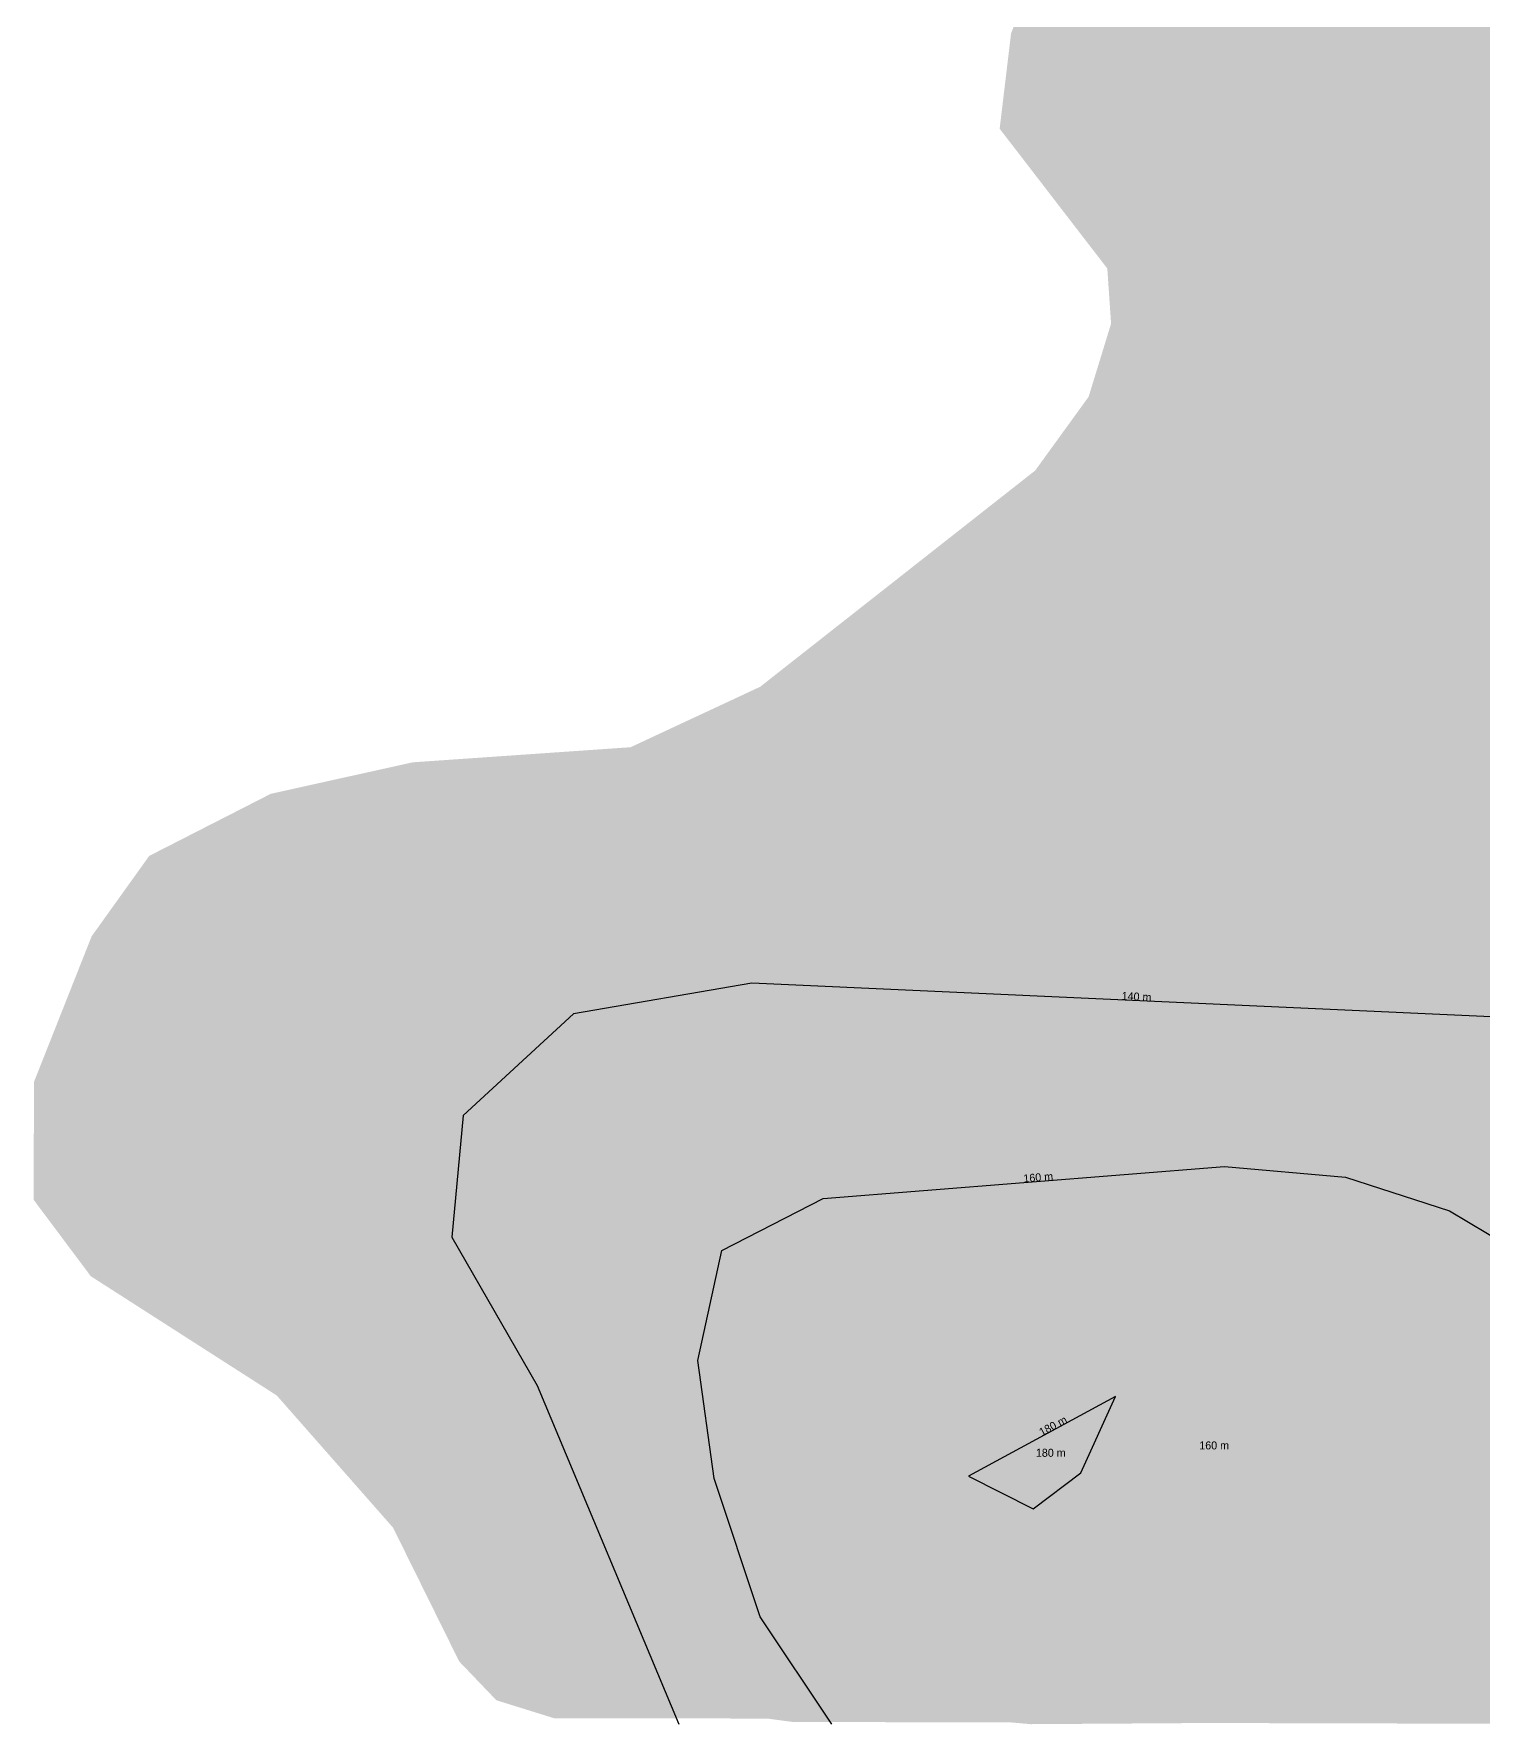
# Model space of a CAD drawing. Extents: x 81.9253 to 81.9459, y 17.2456 to 17.2552.
# Drawn here: x 81.926466 to 81.930586, y 17.24557 to 17.250374 of the extents above; entities that cross this region are included whole.
import ezdxf
from ezdxf.enums import TextEntityAlignment as Align

# ---------------------------------------------------------------- set-up
doc = ezdxf.new("R2010")
doc.units = 0
doc.header["$MEASUREMENT"] = 0
for name, color, linetype in [('Contour_Line_Minor', 7, 'Continuous'), ('FEATURE_LABEL', 7, 'Continuous'), ('Iso-height_Area', 7, 'Continuous')]:
    doc.layers.add(name, color=color, linetype=linetype)

msp = doc.modelspace()

# ---------------------------------------------------------------- hatches: boundary and pattern name
at = {"layer": 'Iso-height_Area', "true_color": 0x00fe6f}
msp.add_hatch(color=110, dxfattribs=at).paths.add_polyline_path([(81.9459231, 17.2551786), (81.9459231, 17.2462564), (81.9458627, 17.2456851), (81.9456869, 17.2460374), (81.9455841, 17.2461284), (81.9452658, 17.2462994), (81.9449702, 17.2463545), (81.9448034, 17.2463445), (81.9444809, 17.2461224), (81.9443912, 17.2459443), (81.9444741, 17.245608), (81.9443374, 17.2455716), (81.9434782, 17.2455798), (81.9426319, 17.2456745), (81.9423784, 17.2458497), (81.942227, 17.2461531), (81.9421349, 17.2462317), (81.9418986, 17.2462789), (81.9415709, 17.2461264), (81.9410198, 17.2456478), (81.9404795, 17.2455701), (81.9279452, 17.2455869), (81.9277809, 17.2456381), (81.9276753, 17.2457483), (81.9274873, 17.2461286), (81.9271566, 17.2465044), (81.9266282, 17.2468432), (81.9264662, 17.2470599), (81.9264664, 17.2473946), (81.9266307, 17.2478095), (81.9267942, 17.2480378), (81.9271397, 17.2482143), (81.9275433, 17.2483038), (81.9281623, 17.2483467), (81.9285305, 17.2485184), (81.9293124, 17.2491332), (81.9294642, 17.2493428), (81.929528, 17.2495506), (81.9295173, 17.2497072), (81.9292113, 17.2501046), (81.9292438, 17.2503756), (81.9294384, 17.2508792), (81.9294412, 17.2510443), (81.9293623, 17.2511443), (81.9292343, 17.2511845), (81.9288567, 17.2510327), (81.9284722, 17.2513026), (81.9282366, 17.251645), (81.9274964, 17.252465), (81.9270634, 17.2535354), (81.9270255, 17.2540202), (81.9272028, 17.2548008), (81.9273609, 17.2551014), (81.9278523, 17.2551786)], flags=16)
at = {"layer": 'Iso-height_Area', "true_color": 0x23fe00}
h = msp.add_hatch(color=80, dxfattribs=at)
h.paths.add_polyline_path([(81.9459231, 17.2551786), (81.9437778, 17.2551786), (81.9429202, 17.2551242), (81.9419278, 17.2551786), (81.9282263, 17.2551786), (81.9278001, 17.2551236), (81.9277049, 17.2550071), (81.9275672, 17.2546223), (81.9274514, 17.2538952), (81.9275075, 17.2537015), (81.9278434, 17.2531282), (81.9281285, 17.2528498), (81.9284481, 17.2527085), (81.9299044, 17.2524493), (81.930379, 17.2524265), (81.9305934, 17.252328), (81.9307601, 17.2521363), (81.9308509, 17.2512003), (81.9309717, 17.2509435), (81.9310898, 17.2508562), (81.9313962, 17.2507553), (81.9317789, 17.2507188), (81.9332468, 17.2508356), (81.9339542, 17.2510177), (81.9342272, 17.2513313), (81.9345108, 17.2515116), (81.9348839, 17.2515476), (81.9351146, 17.2514388), (81.9355677, 17.250842), (81.9362906, 17.2503295), (81.9362425, 17.2500342), (81.9359439, 17.2493542), (81.935333, 17.2486491), (81.9351772, 17.2483481), (81.9349098, 17.2481999), (81.9342337, 17.248252), (81.9340003, 17.2481729), (81.933446, 17.2478396), (81.9325729, 17.2476146), (81.9324929, 17.2476179), (81.9321042, 17.248026), (81.9318167, 17.2481418), (81.931625, 17.2481495), (81.9314255, 17.2481198), (81.9312055, 17.2479961), (81.9308837, 17.2477074), (81.9306083, 17.2475809), (81.9285072, 17.2476762), (81.9280001, 17.2475892), (81.9276869, 17.2472996), (81.9276544, 17.2469543), (81.9278973, 17.2465325), (81.928208, 17.2457736), (81.9283961, 17.2456067), (81.9286221, 17.2455765), (81.9310765, 17.2455701), (81.9315976, 17.245663), (81.9318495, 17.2459502), (81.9319421, 17.2459514), (81.9321561, 17.2458943), (81.932257, 17.2457019), (81.932362, 17.2456186), (81.9325944, 17.2455772), (81.9393401, 17.245597), (81.9395514, 17.2456583), (81.9398223, 17.2460823), (81.9405031, 17.2467612), (81.9409367, 17.2474068), (81.9412105, 17.2476681), (81.9415114, 17.2476864), (81.9417355, 17.2476126), (81.9424252, 17.2472467), (81.942828, 17.246938), (81.9430701, 17.2468919), (81.9434316, 17.2470637), (81.9438208, 17.2473641), (81.9447914, 17.2482079), (81.9451863, 17.2486662), (81.9455027, 17.247554), (81.9456658, 17.2472462), (81.9457557, 17.2471626), (81.9458553, 17.2471733), (81.9459231, 17.2476356)], flags=17)
h.paths.add_polyline_path([(81.9437842, 17.2548354), (81.9434182, 17.2549453), (81.9433532, 17.2548803), (81.9434809, 17.2548054)], flags=0)
at = {"layer": 'Iso-height_Area', "true_color": 0x7ffe00}
msp.add_hatch(color=70, dxfattribs=at).paths.add_polyline_path([(81.9312607, 17.2460742), (81.9312102, 17.245706), (81.9309768, 17.2455813), (81.9292998, 17.2455701), (81.9287959, 17.2456144), (81.9285854, 17.2457802), (81.9284867, 17.2459737), (81.9283537, 17.2466034), (81.9283796, 17.2467732), (81.9284221, 17.2469168), (81.9287094, 17.2470644), (81.9298499, 17.2471548), (81.9301938, 17.2471248), (81.9306114, 17.2469671), (81.9311375, 17.2466423), (81.931233, 17.2464177)], flags=16)
at = {"layer": 'Iso-height_Area', "true_color": 0xdbfe00}
msp.add_hatch(color=60, dxfattribs=at).paths.add_polyline_path([(81.9295401, 17.246501), (81.9291223, 17.2462749), (81.9293065, 17.2461818), (81.9294421, 17.2462842)], flags=16)

# ---------------------------------------------------------------- linework, layer by layer
at = {"layer": 'Contour_Line_Minor', "color": 36, "true_color": 0x804000}
for points in [[(81.9306083, 17.2475809), (81.9285072, 17.2476762), (81.9280001, 17.2475892), (81.9276869, 17.2472996), (81.9276544, 17.2469543), (81.9278973, 17.2465325), (81.9282991, 17.2455701)], [(81.9287345, 17.2455701), (81.9285309, 17.2458751), (81.9283995, 17.2462686), (81.9283537, 17.2466034), (81.9284221, 17.2469168), (81.9287094, 17.2470644), (81.9298499, 17.2471548), (81.9301938, 17.2471248), (81.9304894, 17.2470294), (81.9311375, 17.2466423), (81.9312242, 17.2464093), (81.9312415, 17.2460729), (81.9311842, 17.2455701)], [(81.9295401, 17.246501), (81.9291223, 17.2462749), (81.9293065, 17.2461818), (81.9294421, 17.2462842), (81.9295401, 17.246501)]]:
    msp.add_lwpolyline(points, dxfattribs=at)

# ---------------------------------------------------------------- texts
at = {"layer": 'FEATURE_LABEL', "color": 18, "true_color": 0x000000}
for s, rotation, p in [('140 m', 357.4, (81.9295577, 17.2476286)), ('160 m', 4.5, (81.9292797, 17.2471096)), ('180 m', 28.4, (81.9293312, 17.246388))]:
    msp.add_text(s, height=0.00002275, rotation=rotation, dxfattribs=at).set_placement(p)
for s, p in [('180 m', (81.9293566, 17.2463414, 180)), ('160 m', (81.929821, 17.2463624, 160))]:
    msp.add_text(s, height=0.00002275, dxfattribs=at).set_placement(p, align=Align.MIDDLE_CENTER)

doc.saveas('drawing.dxf')
